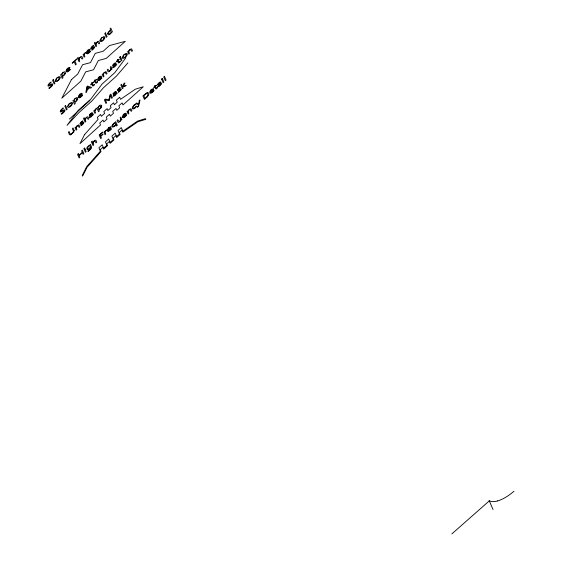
<?xml version="1.0" encoding="UTF-8"?>
<svg xmlns="http://www.w3.org/2000/svg" width="562" height="562" viewBox="0 0 562 562"><rect width="100%" height="100%" fill="white"/><g stroke="black" fill="none" stroke-linecap="round" stroke-linejoin="round"><path stroke-width="0.84" d="M138.786 103.907L139.228 100.577L139.987 99.903L138.603 106.197A1.735 0.731 -46.1 0 1 138.076 106.815L137.957 106.928A2.346 0.991 -46.1 0 1 137.465 107.328L137.311 106.956A1.869 0.787 -46.1 0 0 137.76 106.618L137.823 106.555A1.033 0.436 -46.1 0 0 138.238 106.021L138.575 104.701L135.702 103.738L136.51 103.022L138.582 103.886M148.094 94.409L147.265 93.236A2.438 1.026 -46.1 0 0 146.689 93.369L143.809 95.582L145.031 98.399L146.815 96.727A3.063 1.293 -46.1 0 0 148.129 94.381M109 99.305L108.909 99.917A5.915 2.494 -46.1 0 0 108.592 99.832L105.375 99.031L104.391 99.91L105.937 103.485L106.654 102.839L105.389 99.959A8.627 3.646 -46.1 0 0 105.284 99.783L105.326 99.783M109.021 99.207L109.934 94.943L110.869 94.114L112.414 97.683L111.676 98.35L110.377 95.336A4.875 2.058 -46.1 0 1 110.342 95.73L109.358 100.422L108.993 100.746L105.649 99.959A5.395 2.276 -46.1 0 1 105.333 99.776M82.277 175.477L86.752 166.577L100.394 151.199L98.905 147.75L102.2 144.792L103.668 148.178L106.913 145.27L105.445 141.884L108.691 138.976L110.159 142.362L113.348 139.502L111.88 136.123L115.182 133.166L116.657 136.58L119.523 134.009L118.013 130.517L121.287 127.588L122.839 131.185L137.55 121.09L145.558 118.624M82.572 176.166L87.054 167.265L101.012 151.607L100.177 149.682L102.846 147.293L103.647 149.148L107.525 145.67L106.724 143.816L109.337 141.476L110.138 143.331L113.96 139.91L113.159 138.048L115.821 135.667L116.643 137.55L120.142 134.416L119.292 132.442L121.926 130.082L122.825 132.161L137.845 121.778L145.853 119.313M125.909 57.753L114.753 72.702L102.052 84.082L90.896 99.031L78.195 110.412L67.04 125.368L78.926 112.625L91.754 101.125L103.577 87.63L116.306 76.221L127.897 62.853M91.227 114.985C93.84 112.393 91.304 117.437 90.356 116.46A1.082 0.457 -46.1 0 1 90.426 115.884A2.936 1.236 -46.1 0 1 91.234 114.992M159.777 85.796L159.987 85.586A1.988 0.843 -46.1 0 0 160.683 84.63L161.779 83.921L160.472 81.89A1.595 0.674 -46.1 0 0 160.079 82.003L159.046 82.747A3.892 1.644 -46.1 0 0 157.599 84.363L157.789 84.785A3.119 1.314 -46.1 0 1 159.13 83.134L159.657 82.769A0.976 0.414 -46.1 0 1 159.903 82.677L160.353 82.958L158.027 85.557A1.602 0.674 -46.1 0 0 157.88 85.937L157.901 86.457M63.035 112.54L64.061 111.374A1.082 0.457 -46.1 0 0 64.173 111.079L64.159 110.763A1.187 0.506 -46.1 0 0 63.942 110.609A1.749 0.738 -46.1 0 0 63.541 110.7A4.257 1.798 -46.1 0 0 62.993 110.953L62.333 111.304A13.53 5.711 -46.1 0 1 61.63 111.669A3.674 1.553 -46.1 0 1 61.033 111.908A2.171 0.913 -46.1 0 1 60.591 111.936A2.1 0.885 -46.1 0 1 60.303 111.627L60.267 111.431A1.777 0.752 -46.1 0 1 60.324 111.107A2.234 0.941 -46.1 0 1 60.696 110.356A3.105 1.314 -46.1 0 1 61.237 109.653A4.356 1.841 -46.1 0 1 62.108 108.768C63.682 107.089 63.984 108.29 62.199 109.218A3.231 1.363 -46.1 0 0 61.722 109.681A1.595 0.674 -46.1 0 0 61.068 110.616M69.379 119.088L89.934 100.429M84.019 54.521L83.787 53.994L83.064 54.64L84.167 57.198L84.89 56.544L84.244 54.795L85.024 53.348A1.3 0.548 -46.1 0 1 85.614 52.919L85.424 52.512M94.718 110.721L94.493 110.194L93.763 110.847L94.873 113.398L95.596 112.751L94.95 110.995L95.723 109.555A1.3 0.548 -46.1 0 1 96.313 109.126L96.13 108.719M451.855 533.9L489.291 500.89L493.036 509.516M100.331 79.656L98.666 80.661L97.697 80.176M152.485 92.33L150.827 93.334L149.857 92.849A3.112 1.314 -46.1 0 1 151.192 89.667M92.456 46.625L92.934 46.232A2.677 1.131 -46.1 0 1 93.685 45.775L93.51 45.36A3.182 1.342 -46.1 0 0 92.976 45.719L92.695 45.944A4.194 1.77 -46.1 0 0 92.323 46.267A2.543 1.075 -46.1 0 0 90.932 48.058A1.496 0.632 -46.1 0 0 90.988 48.48M118.989 88.641L119.467 88.255A2.677 1.131 -46.1 0 1 120.226 87.798L120.043 87.384A3.182 1.342 -46.1 0 0 119.509 87.742L119.228 87.96A4.194 1.77 -46.1 0 0 118.856 88.29M81.666 122.08L82.143 121.687A2.677 1.131 -46.1 0 1 82.895 121.237L82.719 120.823A3.182 1.342 -46.1 0 0 82.185 121.181L81.904 121.399A4.194 1.77 -46.1 0 0 81.532 121.729M119.882 121.062L119.376 121.441A1.159 0.492 -46.1 0 1 119.06 121.582L117.802 119.776L117.079 120.423L117.872 122.179L118.498 122.404A1.679 0.71 -46.1 0 0 118.926 122.242L120.261 121.16A1.932 0.815 -46.1 0 0 120.858 120.296L121.947 119.601L120.844 117.051L120.113 117.704L120.753 119.172M514.012 491.251L510.408 494.131A31.5 13.305 -46.1 0 1 498.733 500.587L497.665 500.925M129.892 49.948L130.251 49.695A1.117 0.471 -46.1 0 1 130.553 49.568L131.803 51.381L132.527 50.728L131.466 48.761L129.52 49.821A2.143 0.906 -46.1 0 0 128.775 50.84L127.658 51.549L128.761 54.1L129.492 53.446L128.86 51.992M104.427 72.758L104.785 72.505A1.117 0.471 -46.1 0 1 105.087 72.379L106.337 74.191L107.061 73.545L105.993 71.578L104.054 72.631A2.143 0.906 -46.1 0 0 103.31 73.65L102.193 74.36L103.296 76.917L104.026 76.263L103.394 74.809M77.275 126.021L77.626 125.769A1.117 0.471 -46.1 0 1 77.928 125.642L79.179 127.455L79.902 126.808L78.785 124.827L76.903 125.895A2.143 0.906 -46.1 0 0 76.158 126.914L75.034 127.63L76.137 130.18L76.868 129.527L76.235 128.073M94.128 141.385L94.479 141.132A1.117 0.471 -46.1 0 1 94.781 140.999L96.032 142.818L96.762 142.165L95.947 140.374L95.357 140.156A1.595 0.674 -46.1 0 0 94.95 140.303L93.868 141.146A2.178 0.92 -46.1 0 0 93.011 142.277L92.821 142.748L92.084 141.111L91.36 141.764L92.997 145.537L93.721 144.891L93.095 143.443M92.92 47.896L92.582 48.1A7.222 3.049 -46.1 0 1 91.936 48.473A1.749 0.738 -46.1 0 1 90.932 48.536M92.484 47.637L92.878 47.398A7.692 3.246 -46.1 0 1 93.475 47.046A2.543 1.075 -46.1 0 1 93.952 46.836A1.546 0.653 -46.1 0 1 94.514 47.039L94.528 47.089M83.956 148.993L84.806 148.066M120.156 89.618L119.334 91.086A2.873 1.215 -46.1 0 1 118.449 91.69L118.287 92.294L119.221 91.655A4.524 1.911 -46.1 0 0 119.65 91.283M84.743 147.996L83.879 148.944M113.686 66.688L115.28 65.67L115.526 64.166L114.536 65.164A2.936 1.236 -46.1 0 0 113.749 66.056A1.082 0.457 -46.1 0 0 113.686 66.618L113.665 66.646M101.581 105.417L100.724 105.01L99.418 105.705A3.189 1.349 -46.1 0 0 99.081 106.007L98.842 106.239A2.248 0.948 -46.1 0 0 98.055 107.314L96.917 108.023L98.533 111.747L99.256 111.1L98.863 109.513A2.03 0.857 -46.1 0 0 99.938 108.937L100.268 108.642A2.571 1.082 -46.1 0 0 101.518 107.005M77.549 98.006L76.692 97.598L75.392 98.294A3.189 1.349 -46.1 0 0 75.048 98.596L74.816 98.828A2.248 0.948 -46.1 0 0 74.029 99.903L72.891 100.612L74.5 104.335L75.231 103.689L74.837 102.101A2.03 0.857 -46.1 0 0 75.905 101.525L76.242 101.23A2.571 1.082 -46.1 0 0 77.493 99.586M158.632 85.761C160.107 86.4 161.807 81.75 159.503 84.279A2.936 1.236 -46.1 0 0 158.716 85.164A1.082 0.457 -46.1 0 0 158.653 85.733M122.558 117.303L123.528 117.788L125.185 116.784A3.744 1.581 -46.1 0 0 126.689 115.126M86.464 53.383L87.433 53.868L89.098 52.863A3.744 1.581 -46.1 0 0 90.601 51.205M107.335 130.932L108.311 131.424L109.969 130.412A3.744 1.581 -46.1 0 0 111.473 128.754C102.396 135.414 115.927 123.766 109.063 127.525A3.414 1.44 -46.1 0 0 108.733 127.82M78.469 97.395L79.446 97.886L81.104 96.882A3.744 1.581 -46.1 0 0 82.607 95.217M66.197 71.536L67.166 72.02L68.831 71.016A3.744 1.581 -46.1 0 0 70.334 69.358C61.265 75.982 74.76 64.391 67.925 68.128A3.414 1.44 -46.1 0 0 67.595 68.416M153.96 90.665C145.059 97.289 158.365 85.698 151.578 89.442A3.414 1.44 -46.1 0 0 151.255 89.73M136.159 106.169L136.327 106.555A3.337 1.412 -46.1 0 1 135.161 107.841M110.904 68.599L110.264 67.131L110.995 66.478L112.098 69.028L111.009 69.723A1.932 0.815 -46.1 0 1 110.412 70.587L109.077 71.669A1.679 0.71 -46.1 0 1 108.649 71.831L108.023 71.606L107.23 69.85L107.953 69.203L109.211 71.009A1.159 0.492 -46.1 0 0 109.527 70.868L110.033 70.489A1.841 0.78 -46.1 0 0 110.862 68.641M128.255 111.936L128.881 113.391L128.157 114.044L127.054 111.487L128.171 110.777A2.143 0.906 -46.1 0 1 128.916 109.759L130.855 108.705L131.922 110.672L131.192 111.318L129.948 109.506A1.117 0.471 -46.1 0 0 129.639 109.632L129.288 109.885A1.876 0.794 -46.1 0 0 128.291 111.901M126.661 115.119C126.078 114.648 125.108 117.191 123.759 117.037C125.41 116.313 128.347 111.248 124.279 113.896A3.414 1.44 -46.1 0 0 123.956 114.184M96.011 44.574L96.636 46.021L95.912 46.674L94.275 42.895L95.006 42.241L95.716 43.892L95.933 43.407A2.178 0.92 -46.1 0 1 96.783 42.276L97.865 41.44A1.595 0.674 -46.1 0 1 98.273 41.293L98.87 41.504L99.678 43.302L98.947 43.948L97.704 42.136A1.117 0.471 -46.1 0 0 97.395 42.262L97.043 42.515A1.89 0.801 -46.1 0 0 96.053 44.531M113.067 93.812L113.243 94.226A3.119 1.314 -46.1 0 1 114.585 92.582L115.112 92.21A0.976 0.414 -46.1 0 1 115.358 92.126L115.807 92.4L113.482 94.999A1.602 0.674 -46.1 0 0 113.334 95.378L113.355 95.898M90.573 51.198C81.63 57.844 95.006 46.239 88.192 49.976A3.414 1.44 -46.1 0 0 87.862 50.264M101.806 77.992C101.223 77.521 100.254 80.05 98.905 79.909C100.584 79.284 103.429 74.1 99.425 76.769A3.414 1.44 -46.1 0 0 99.095 77.057M79.137 59.698L79.762 61.139L79.031 61.792L77.401 58.012L78.125 57.366L78.842 59.017L79.052 58.525A2.178 0.92 -46.1 0 1 79.902 57.401L80.991 56.558A1.595 0.674 -46.1 0 1 81.399 56.411L81.989 56.629L82.797 58.42L82.073 59.073L80.823 57.254A1.117 0.471 -46.1 0 0 80.521 57.387L80.162 57.633A1.89 0.801 -46.1 0 0 79.179 59.656M106.295 130.068L106.485 130.489A1.3 0.548 -46.1 0 0 105.902 130.911L105.115 132.344L105.768 134.1L105.045 134.747L103.935 132.196L104.665 131.543L104.911 132.056A1.834 0.773 -46.1 0 1 106.295 129.998M82.579 95.217C81.982 94.732 80.977 97.409 79.579 97.114C81.975 95.912 83.815 91.501 80.197 93.995A3.414 1.44 -46.1 0 0 79.867 94.283M85.22 120.036L85.846 121.483L85.122 122.13L83.485 118.357L84.216 117.704L84.925 119.355L85.143 118.87A2.178 0.92 -46.1 0 1 85.993 117.739L87.075 116.896A1.595 0.674 -46.1 0 1 87.489 116.748L88.079 116.966L88.887 118.758L88.164 119.411L86.913 117.591A1.117 0.471 -46.1 0 0 86.604 117.725L86.253 117.978A1.89 0.801 -46.1 0 0 85.269 119.994M88.108 151.34L87.925 150.932A4.222 1.784 -46.1 0 0 89.499 149.871L90.454 148.804A1.672 0.703 -46.1 0 0 90.707 148.326L90.615 147.075L90.454 147.448A2.22 0.941 -46.1 0 1 89.723 148.516C87.665 151.726 85.227 148.094 88.058 146.345A3.365 1.419 -46.1 0 1 88.403 146.029L88.733 145.769A1.946 0.822 -46.1 0 1 89.674 145.333L90.419 144.308L91.501 146.83L91.395 148.024A2.367 1.005 -46.1 0 1 91.023 148.698L89.653 150.202A4.454 1.883 -46.1 0 1 88.101 151.354M49.133 88.382L48.915 87.89A3.716 1.574 -46.1 0 0 50.749 86.66L51.788 85.508A1.082 0.457 -46.1 0 0 51.901 85.22L51.887 84.904A1.187 0.506 -46.1 0 0 51.669 84.75A1.749 0.738 -46.1 0 0 51.261 84.841A4.257 1.798 -46.1 0 0 50.721 85.094L50.06 85.445A13.53 5.711 -46.1 0 1 49.358 85.81A3.674 1.553 -46.1 0 1 48.761 86.049A2.171 0.913 -46.1 0 1 48.311 86.077A2.1 0.885 -46.1 0 1 48.03 85.768L47.988 85.572A1.777 0.752 -46.1 0 1 48.051 85.241A2.234 0.941 -46.1 0 1 48.416 84.497A3.105 1.314 -46.1 0 1 48.957 83.794A4.356 1.841 -46.1 0 1 49.835 82.909C51.409 81.23 51.711 82.431 49.92 83.359A3.231 1.363 -46.1 0 0 49.449 83.822A1.595 0.674 -46.1 0 0 48.796 84.757A1.047 0.443 -46.1 0 0 48.796 85.066M127.075 53.931L126.225 53.362L124.448 54.345A3.154 1.335 -46.1 0 0 122.375 57.556M104.672 37.141L103.738 36.586L102.045 37.556A3.154 1.335 -46.1 0 0 99.973 40.766M72.308 102.994L71.374 102.439L69.681 103.408A3.154 1.335 -46.1 0 0 67.609 106.618M60.036 77.135L59.101 76.573L57.401 77.549A3.154 1.335 -46.1 0 0 55.329 80.752M112.934 67.342L112.913 66.822A1.602 0.674 -46.1 0 1 113.06 66.442L115.386 63.843L114.936 63.562A0.976 0.414 -46.1 0 0 114.69 63.654L114.17 64.026A3.119 1.314 -46.1 0 0 112.829 65.67L112.646 65.248A3.892 1.644 -46.1 0 1 114.079 63.632L115.112 62.888A1.595 0.674 -46.1 0 1 115.505 62.775L116.812 64.806L115.716 65.515A1.988 0.843 -46.1 0 1 115.02 66.471L114.81 66.681A1.967 0.829 -46.1 0 1 112.8 67.468M89.625 117.156L89.604 116.636A1.602 0.674 -46.1 0 1 89.751 116.257L92.077 113.657L91.634 113.384A0.976 0.414 -46.1 0 0 91.381 113.468L90.861 113.847A3.119 1.314 -46.1 0 0 89.52 115.484L89.337 115.07A3.892 1.644 -46.1 0 1 90.777 113.454L91.803 112.709A1.595 0.674 -46.1 0 1 92.196 112.59L93.503 114.627L92.407 115.329A1.988 0.843 -46.1 0 1 91.711 116.292L91.501 116.496A1.967 0.829 -46.1 0 1 89.491 117.289M122.495 57.465L122.544 57.731A5.22 2.206 -46.1 0 0 122.635 57.963M100.092 40.675L100.141 40.942A5.22 2.206 -46.1 0 0 100.233 41.174A3.119 1.314 -46.1 0 0 102.734 40.738A3.246 1.37 -46.1 0 0 104.771 37.057M67.728 106.527L67.77 106.794A5.22 2.206 -46.1 0 0 67.869 107.026A3.119 1.314 -46.1 0 0 70.369 106.59A3.246 1.37 -46.1 0 0 72.407 102.909M55.455 80.668L55.498 80.928A5.22 2.206 -46.1 0 0 55.589 81.167M49.126 88.382A1.911 0.808 -46.1 0 0 49.498 88.171A5.641 2.381 -46.1 0 0 50.805 87.159A5.374 2.269 -46.1 0 0 51.648 86.344A2.972 1.25 -46.1 0 0 52.294 85.529A2.065 0.871 -46.1 0 0 52.659 84.785L52.695 84.314A2.859 1.208 -46.1 0 0 52.624 84.131A1.939 0.822 -46.1 0 0 52.364 83.935A2.501 1.054 -46.1 0 0 51.873 83.991A4.039 1.707 -46.1 0 0 51.24 84.237M51.24 84.237A11.366 4.798 -46.1 0 0 50.503 84.616L49.842 84.974A3.681 1.553 -46.1 0 1 49.344 85.206A1.342 0.569 -46.1 0 1 48.775 85.08M60.127 77.05A3.246 1.37 -46.1 0 1 58.097 80.71A3.119 1.314 -46.1 0 1 55.568 81.188M65.22 73.727A2.571 1.082 -46.1 0 1 63.97 75.371L63.632 75.659A2.03 0.857 -46.1 0 1 62.558 76.242L62.958 77.823L62.227 78.476L60.619 74.753L61.757 74.044A2.248 0.948 -46.1 0 1 62.544 72.969L62.775 72.737A3.189 1.349 -46.1 0 1 63.12 72.435L64.419 71.739L65.276 72.147A4.039 1.707 -46.1 0 1 65.248 73.713M66.26 71.472A3.112 1.314 -46.1 0 1 67.538 68.36M84.068 54.479A1.834 0.773 -46.1 0 1 85.424 52.449M86.527 53.313A3.112 1.314 -46.1 0 1 87.805 50.208M94.578 47.426A2.684 1.138 -46.1 0 1 93.109 49.224A4.524 1.911 -46.1 0 1 92.688 49.632L91.746 50.271L91.908 49.674A2.873 1.215 -46.1 0 0 92.793 49.07L93.643 47.594A1.946 0.822 -46.1 0 0 92.92 47.911M94.528 47.089A1.44 0.611 -46.1 0 1 94.493 47.454M92.484 47.622A1.349 0.569 -46.1 0 1 91.592 47.896A1.152 0.485 -46.1 0 1 92.456 46.674M61.089 110.609A1.047 0.443 -46.1 0 0 61.068 110.925A1.342 0.569 -46.1 0 0 61.616 111.072A3.681 1.553 -46.1 0 0 62.122 110.833L62.782 110.475A11.366 4.798 -46.1 0 1 63.513 110.096A4.039 1.707 -46.1 0 1 64.152 109.85A2.501 1.054 -46.1 0 1 64.637 109.801A1.939 0.822 -46.1 0 1 64.897 109.99A2.859 1.208 -46.1 0 1 64.967 110.173L64.932 110.651A2.065 0.871 -46.1 0 1 64.567 111.388A2.972 1.25 -46.1 0 1 63.92 112.203A5.374 2.269 -46.1 0 1 63.084 113.018A5.641 2.381 -46.1 0 1 61.771 114.03A1.911 0.808 -46.1 0 1 61.406 114.248L61.188 113.749A3.716 1.574 -46.1 0 0 63.021 112.519M77.507 98.048A4.039 1.707 -46.1 0 1 77.528 99.572M78.532 97.331A3.112 1.314 -46.1 0 1 79.811 94.219M97.76 80.113A3.112 1.314 -46.1 0 1 99.038 77.001M101.834 77.999A3.744 1.581 -46.1 0 1 100.324 79.635M103.429 74.774A1.876 0.794 -46.1 0 1 104.399 72.702M127.174 53.847A3.246 1.37 -46.1 0 1 125.136 57.507A3.119 1.314 -46.1 0 1 122.607 57.984M128.895 51.957A1.876 0.794 -46.1 0 1 129.864 49.885M76.27 128.038A1.876 0.794 -46.1 0 1 77.247 125.965M82.326 124.722A4.524 1.911 -46.1 0 1 81.897 125.094L80.956 125.733L81.118 125.129A2.873 1.215 -46.1 0 0 82.003 124.525L82.825 123.057A1.946 0.822 -46.1 0 0 82.129 123.373L81.792 123.563A7.222 3.049 -46.1 0 1 81.146 123.935M83.787 122.888A2.684 1.138 -46.1 0 1 82.319 124.68M83.71 122.909A1.44 0.611 -46.1 0 0 83.738 122.551L83.731 122.495A1.546 0.653 -46.1 0 0 83.169 122.277M83.162 122.298A2.543 1.075 -46.1 0 0 82.684 122.509A7.692 3.246 -46.1 0 0 82.087 122.86L81.694 123.099A1.349 0.569 -46.1 0 1 80.802 123.359M80.816 123.282A1.152 0.485 -46.1 0 1 81.666 122.137M80.141 123.521A2.543 1.075 -46.1 0 1 81.539 121.757M80.197 123.942A1.496 0.632 -46.1 0 1 80.204 123.5M81.146 123.949A1.749 0.738 -46.1 0 1 80.141 123.998M94.767 110.686A1.834 0.773 -46.1 0 1 96.123 108.649M101.532 105.466A4.039 1.707 -46.1 0 1 101.553 106.984M113.053 93.805A3.892 1.644 -46.1 0 1 114.508 92.196L115.533 91.451A1.595 0.674 -46.1 0 1 115.927 91.332L117.233 93.369L116.137 94.072A1.988 0.843 -46.1 0 1 115.442 95.034L115.231 95.238A1.967 0.829 -46.1 0 1 113.222 96.032M114.17 94.613A2.936 1.236 -46.1 0 1 114.964 93.735C117.437 91.142 115.266 95.997 114.1 95.224A1.082 0.457 -46.1 0 1 114.156 94.627M121.118 89.449A2.684 1.138 -46.1 0 1 119.643 91.241M121.034 89.47A1.44 0.611 -46.1 0 0 121.069 89.112L121.055 89.063A1.546 0.653 -46.1 0 0 120.5 88.838A2.543 1.075 -46.1 0 0 120.008 89.07A7.692 3.246 -46.1 0 0 119.411 89.421L119.018 89.66A1.349 0.569 -46.1 0 1 118.125 89.92M118.139 89.843A1.152 0.485 -46.1 0 1 118.989 88.698M118.863 88.318A2.543 1.075 -46.1 0 0 117.465 90.082A1.496 0.632 -46.1 0 0 117.528 90.503A1.749 0.738 -46.1 0 0 118.47 90.51A7.222 3.049 -46.1 0 0 119.123 90.117L119.453 89.92A1.946 0.822 -46.1 0 1 120.17 89.583M93.137 143.401A1.89 0.801 -46.1 0 1 94.1 141.322M107.405 130.869A3.112 1.314 -46.1 0 1 108.677 127.757M120.711 119.214A1.841 0.78 -46.1 0 1 119.924 121.111M122.621 117.24A3.112 1.314 -46.1 0 1 123.893 114.128M136.25 106.162A2.424 1.026 -46.1 0 1 133.826 108.15A2.424 1.026 -46.1 0 1 133.215 106.843A2.424 1.026 -46.1 0 1 135.505 104.56L135.316 104.181A3.428 1.447 -46.1 0 0 133.953 105.249M132.365 108.368A3.224 1.363 -46.1 0 1 133.918 105.199M132.484 108.571A4.896 2.065 -46.1 0 1 132.393 108.34M135.189 107.911A3.063 1.293 -46.1 0 1 132.456 108.599M153.988 90.665A3.744 1.581 -46.1 0 1 152.485 92.309M159.777 85.796A1.967 0.829 -46.1 0 1 157.767 86.583M497.665 500.932A30.826 13.017 -46.1 0 1 489.081 500.637M107.609 33.804L108.333 34.893L110.152 34.001A3.203 1.349 -46.1 0 0 110.405 33.762L110.63 33.53A2.185 0.927 -46.1 0 0 111.36 32.463L112.428 31.879L110.791 28.1L110.068 28.753L110.574 30.355A1.869 0.794 -46.1 0 0 109.745 30.713L108.227 32.224L107.609 33.804M111.993 126.134L112.716 127.223L114.543 126.324A3.267 1.377 -46.1 0 0 114.796 126.078L115.133 125.719A2.079 0.878 -46.1 0 0 115.751 124.778L115.891 124.42L116.594 126.029L117.317 125.382L115.702 121.652L114.957 122.678A1.841 0.78 -46.1 0 0 114.135 123.029L112.611 124.553L111.993 126.134M64.665 73.334C61.476 80.429 60.872 70.074 64.665 73.334M76.938 99.2C73.692 106.33 73.179 95.926 76.938 99.2M100.963 106.611C97.64 113.805 97.247 103.324 100.963 106.611M74.163 130.651L74.008 131.508A2.452 1.033 -46.1 0 1 73.643 132.203L70.77 134.789A2.353 0.998 -46.1 0 1 70.194 134.95L69.414 134.522L68.381 132.168L69.126 131.508L70.124 133.791L70.826 134.121A1.707 0.724 -46.1 0 0 71.269 133.96L72.976 132.428A1.644 0.695 -46.1 0 0 73.257 131.951L73.362 130.932L72.365 128.607L73.109 127.939L74.163 130.651M87.461 148.185C87.855 150.49 91.248 147.356 90.138 145.98A1.763 0.745 -46.1 0 0 88.536 146.366L87.461 148.185M112.744 125.53L113.285 126.429L114.564 125.825A2.044 0.864 -46.1 0 0 115.582 123.71C115.02 122.123 112.779 124.328 112.744 125.53M108.368 33.207C111.929 36.755 111.894 26.147 108.368 33.207M119.643 57.352L120.591 56.579L119.643 57.317M161.533 79.221L162.481 78.448L161.533 79.207M66.836 70.391C72.343 67.37 67.187 67.461 66.836 70.391M79.116 96.25C84.637 93.299 79.446 93.299 79.116 96.25M87.103 52.231C92.66 49.316 87.447 49.245 87.103 52.231M98.336 79.024C103.921 76.151 98.701 76.011 98.336 79.024M107.981 129.787C113.566 126.991 108.382 126.71 107.981 129.787M123.197 116.151C128.649 113.074 123.528 113.271 123.197 116.151M150.497 91.697C155.983 88.838 150.939 88.684 150.504 91.641M59.354 78.174C55.603 85.494 55.413 74.886 59.354 78.174M71.627 104.033C67.988 111.29 67.637 100.767 71.627 104.033M103.991 38.188C100.261 45.515 100.05 34.893 103.991 38.188M126.394 54.971C122.6 62.347 122.495 51.669 126.394 54.971M86.948 90.173L86.745 91.739L85.916 92.484L86.808 86.724L87.581 86.035L91.571 87.419L90.742 88.157L89.639 87.756L86.948 90.173M87.363 87.166L87.033 89.576L89.232 87.602L87.574 86.969A3.196 1.349 -46.1 0 1 87.426 86.857L87.405 86.85A3.456 1.461 -46.1 0 1 87.363 87.166M123.991 83.766L122.593 86.646L121.54 84.265L120.816 84.918L122.446 88.691L123.176 88.044L122.642 86.815L125.193 86.232L126.211 85.319L123.373 86.035L124.947 82.916L123.991 83.766M84.476 134.718L79.994 143.619L100.549 124.961L99.72 123.036L103.015 120.078L103.822 121.94L107.068 119.032L106.26 117.17L109.506 114.269L110.314 116.123L113.503 113.264L112.695 111.409L115.997 108.452L116.812 110.342L119.678 107.771L118.828 105.804L122.095 102.874L122.994 104.946L143.275 86.766L135.266 89.225L120.563 99.326L119.664 97.247L116.397 100.177L117.247 102.151L114.381 104.715L113.566 102.825L110.264 105.782L111.065 107.644L107.876 110.496L107.075 108.642L103.83 111.55L104.63 113.405L101.385 116.313L100.584 114.458L97.282 117.409L98.118 119.341L84.476 134.718M71.416 79.685L61.806 98.21L80.858 81.146L85.663 71.88L93.559 69.765L98.364 60.499L106.26 58.385L125.319 41.321L109.52 45.55L103.169 51.24L95.273 53.355L90.468 62.621L82.572 64.735L77.767 73.994L71.416 79.685M94.346 84.412L93.151 85.213L92.414 83.605L93.404 82.235L92.266 83.26L91.936 82.502L90.756 84.609L90.911 84.953L91.69 84.258L92.793 86.07A1.215 0.513 -46.1 0 0 93.081 85.993L93.854 85.445A2.002 0.843 -46.1 0 0 94.507 84.764L94.346 84.412M97.423 81.659L96.264 82.488L95.491 80.851L96.481 79.481L95.336 80.507L95.013 79.748L93.833 81.855L93.98 82.2L94.76 81.504L95.863 83.324A1.215 0.513 -46.1 0 0 96.158 83.239L96.931 82.691A2.002 0.843 -46.1 0 0 97.584 82.01L97.423 81.659M120.12 61.321L118.94 62.143L118.189 60.52L119.179 59.143L118.034 60.169L117.711 59.417L116.531 61.518L116.678 61.869L117.458 61.167L118.561 62.986A1.215 0.513 -46.1 0 0 118.856 62.909L119.629 62.361A2.002 0.843 -46.1 0 0 120.282 61.672L120.12 61.321M157.395 87.328L156.236 88.157L155.463 86.52L156.454 85.15L155.316 86.176L154.986 85.417L153.805 87.524L153.96 87.869L154.74 87.173L155.843 88.986A1.215 0.513 -46.1 0 0 156.131 88.908L156.903 88.36A2.002 0.843 -46.1 0 0 157.557 87.679L157.395 87.328M147.188 96.896L144.448 99.446L142.903 95.87L147.096 92.575A3.119 1.314 -46.1 0 1 147.834 92.393L148.888 93.601A4.145 1.749 -46.1 0 1 147.188 96.896M53.299 79.6L52.575 80.254L54.212 84.033L54.936 83.38L53.299 79.6M105.452 32.884L104.729 33.537L106.359 37.31L107.089 36.663L105.452 32.884M76.587 59.024L72.182 62.972L72.343 63.351L74.177 61.715L75.554 64.904L76.299 64.244L74.922 61.047L76.755 59.403L76.587 59.024M65.578 105.466L64.848 106.113L66.485 109.892L67.208 109.239L65.578 105.466M120.872 57.626L120.149 58.279L121.251 60.829L121.975 60.176L120.872 57.626M164.434 76.299L163.704 76.952L165.34 80.731L166.064 80.078L164.434 76.299M78.315 153.735L77.57 154.402L79.116 157.971L79.86 157.304L79.151 155.674L82.438 152.731L83.148 154.36L83.893 153.693L82.34 150.124L81.602 150.792L82.277 152.358L78.989 155.302L78.315 153.735M102.389 132.168L99.165 135.056L100.71 138.624L101.455 137.964L100.767 136.376L103.064 134.325L102.902 133.946L100.605 136.004L100.071 134.768L102.551 132.548L102.389 132.168M85.08 149.092L84.356 149.738L85.459 152.295L86.183 151.642L85.08 149.092M162.769 79.495L162.039 80.148L163.142 82.698L163.872 82.045L162.769 79.495"/></g></svg>
